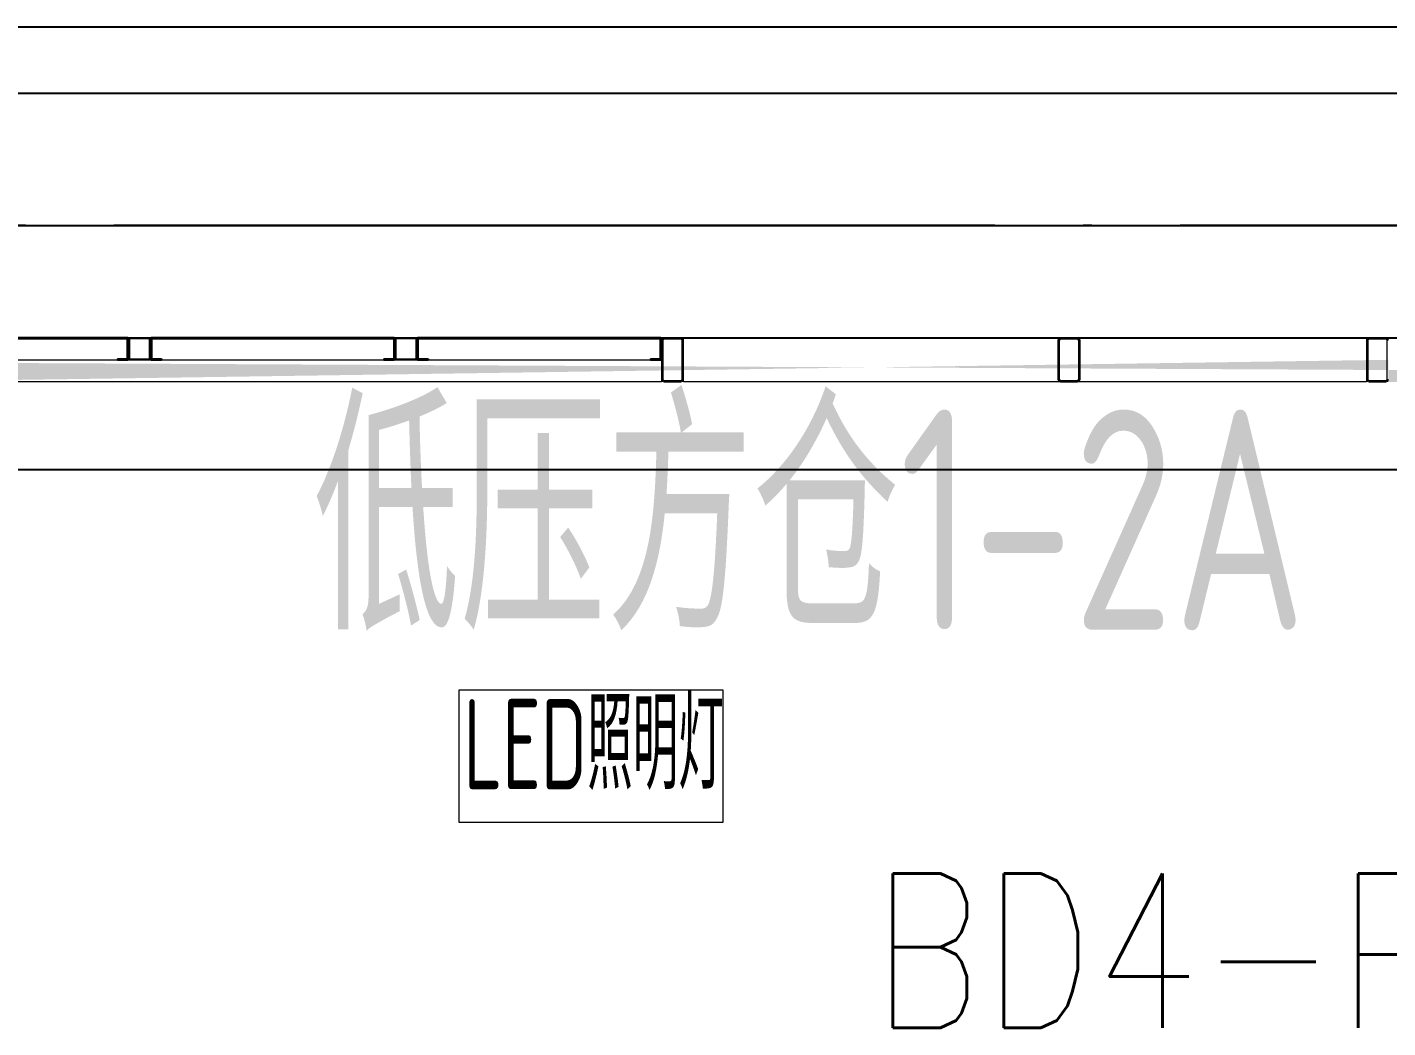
# Model space of a CAD drawing. Extents: x 758840 to 1108724, y -102573 to 143521.
# Drawn here: x 869177 to 872265, y 72116 to 74388 of the extents above; entities that cross this region are included whole.
import ezdxf
from ezdxf.enums import TextEntityAlignment as Align

# ---------------------------------------------------------------- set-up
doc = ezdxf.new("R2010")
doc.units = 0
doc.header["$LTSCALE"] = 1000
doc.header["$MEASUREMENT"] = 0
doc.linetypes.add('DOTE', pattern=[2.42, 2, -0.2, 0.02, -0.2])
for name, color, linetype in [('01-房间正式编号', 1, 'Continuous'), ('01装修-房间名称', 7, 'Continuous'), ('02电气-设备', 255, 'Continuous'), ('02电气-设备基础', 252, 'Continuous'), ('DOTE', 8, 'DOTE'), ('hdt-101供电设计', 6, 'Continuous'), ('WALL-MOVE', 6, 'Continuous')]:
    doc.layers.add(name, color=color, linetype=linetype)
doc.layers.add('细实线', color=3, linetype='Continuous', lineweight=5)
doc.styles.add('Huarun_ziti', font='gbenor.shx', dxfattribs={"width": 0.7, "bigfont": 'gbcbig.shx'})
doc.styles.add('平面图B$0$HZ', font='romans.shx', dxfattribs={"width": 0.8, "bigfont": 'gbcbig.shx'})
doc.styles.add('设计说明', font='tssdeng.shx', dxfattribs={"width": 0.7, "bigfont": 'tssdchn.shx'})

# ---------------------------------------------------------------- blocks, each defined once
blk = doc.blocks.new('BD4-PAL0101-LVPM-03')
at = {"ltscale": 5}
h = blk.add_hatch(dxfattribs=at)
h.set_pattern_fill('隔热材料01', color=8, scale=80, angle=45)
h.set_pattern_definition([(315, (-6393581, 4851832.664), (28.28427125, 28.28427125), [4.0142, -35.9858]), (315, (-6393602.19, 4851811.474), (28.28427125, 28.28427125), [4.0142, -35.9858]), (135, (-6393568.565, 4851806.713), (-28.28427125, -28.28427125), [4.0142, -35.9858]), (135, (-6393576.24, 4851799.04), (-28.28427125, -28.28427125), [4.0142, -35.9858]), (225, (-6393553.707, 4851812.48), (28.28427125, -28.28427125), [40.0194, 0.0194]), (180, (-6393563.022, 4851806.003), (-28.2842, 28.2842), [3.4144, -53.1542]), (161.56505, (-6393538.152, 4851834.288), (-28.284169758, 28.28429741), [2.244, -87.1988]), (161.56505, (-6393566.436, 4851806.003), (-28.284169758, 28.28429741), [2.244, -87.1988]), (198.43495, (-6393530.48, 4851835.707), (-28.28429741, 28.28416976), [4.488, -84.9548]), (198.43495, (-6393558.764, 4851807.422), (-28.28429741, 28.28416976), [4.488, -84.9548]), (108.43495, (-6393543.119, 4851837.835), (-28.28429741, 28.284169758), [21.3712, -68.0716]), (108.43495, (-6393571.403, 4851809.551), (-28.28429741, 28.284169758), [21.3712, -68.0716]), (161.56505, (-6393552.715, 4851860.948), (-28.284169758, 28.28429741), [2.244, -87.1988]), (161.56505, (-6393581, 4851832.664), (-28.284169758, 28.28429741), [2.244, -87.1988]), (180, (-6393583.129, 4851833.374), (-28.2842, 28.2842), [3.4144, -53.1542]), (198.43495, (-6393558.26, 4851861.658), (-28.28429741, 28.28416976), [4.488, -84.9548]), (198.43495, (-6393586.543, 4851833.374), (-28.28429741, 28.28416976), [4.488, -84.9548]), (90, (-6393602.9, 4851813.603), (-28.2842, 28.2842), [3.4144, -53.1542]), (108.43495, (-6393573.905, 4851839.759), (-28.28429741, 28.284169758), [2.244, -87.1988]), (108.43495, (-6393602.19, 4851811.474), (-28.28429741, 28.284169758), [2.244, -87.1988]), (71.56505, (-6393574.615, 4851845.3), (-28.28416976, 28.28429741), [4.488, -84.9548]), (71.56505, (-6393602.9, 4851817.017), (-28.28416976, 28.28429741), [4.488, -84.9548]), (161.56505, (-6393550.793, 4851830.162), (-28.284169758, 28.28429741), [21.3712, -68.0716]), (161.56505, (-6393579.077, 4851801.878), (-28.284169758, 28.28429741), [21.3712, -68.0716]), (90, (-6393575.53, 4851793.496), (-28.2842, 28.2842), [3.4144, -53.1542]), (108.43495, (-6393547.244, 4851825.195), (-28.28429741, 28.284169758), [2.244, -87.1988]), (108.43495, (-6393575.529, 4851796.91), (-28.28429741, 28.284169758), [2.244, -87.1988]), (71.56505, (-6393548.664, 4851817.523), (-28.28416976, 28.28429741), [4.488, -84.9548]), (71.56505, (-6393576.948, 4851789.24), (-28.28416976, 28.28429741), [4.488, -84.9548])])
edge = h.paths.add_edge_path()
edge.add_line((1914731.1, 716073.1), (1914731.1, 716023.1))
edge.add_line((1914741, 716023.1), (1914741, 716073.1))
edge.add_line((1914961.1, 716073.1), (1915777, 716073.1))
edge.add_line((1915777, 716023.1), (1914961.1, 716023.1))
edge.add_line((1915877, 716073.1), (1917641.1, 716073.1))
edge.add_line((1917641.1, 716023.1), (1915877, 716023.1))
edge.add_line((1919291.1, 716073.1), (1924487.1, 716073.1))
edge.add_line((1924487.1, 716023.1), (1919291.1, 716023.1))
edge.add_line((1924587.1, 716073.1), (1928137.1, 716073.1))
edge.add_line((1928137.1, 716023.1), (1924587.1, 716023.1))
edge = h.paths.add_edge_path(flags=17)
edge.add_line((1924487.1, 716073.1), (1924487.1, 716023.1))
edge.add_line((1924587.1, 716023.1), (1924587.1, 716073.1))
edge.add_line((1919291.1, 716023.1), (1919291.1, 716073.1))
edge.add_line((1917641.1, 716073.1), (1917641.1, 716023.1))
edge.add_line((1914961.1, 716023.1), (1914961.1, 716073.1))
edge.add_line((1928137.1, 716073.1), (1928137.1, 716023.1))
at = {"linetype": 'Continuous', "lineweight": 25}
for p, q in [((1916429.5, 716123.1), (1915879.2, 716123.1)), ((1916429.5, 716121.1), (1915879.2, 716121.1)), ((1916429.7, 716075.3), (1916429.7, 716120.9)), ((1916431.7, 716120.9), (1916431.7, 716075.3)), ((1916431.7, 716075.3), (1916431.7, 716120.9)), ((1916481.7, 716120.9), (1916481.7, 716075.3)), ((1916483.7, 716120.9), (1916483.7, 716075.3)), ((1917034.2, 716123.1), (1916483.9, 716123.1)), ((1917034.2, 716121.1), (1916483.9, 716121.1)), ((1917034.4, 716075.3), (1917034.4, 716120.9)), ((1917036.4, 716120.9), (1917036.4, 716075.3)), ((1917036.4, 716075.3), (1917036.4, 716120.9)), ((1917086.4, 716120.9), (1917086.4, 716075.3)), ((1917088.4, 716120.9), (1917088.4, 716075.3)), ((1917638.8, 716123.1), (1917088.6, 716123.1)), ((1917638.8, 716121.1), (1917088.6, 716121.1)), ((1917639, 716075.3), (1917639, 716120.9)), ((1917641, 716120.9), (1917641, 716075.3)), ((1917641, 716075.3), (1917641, 716120.9)), ((1916406.7, 716075.1), (1916406.7, 716073.1)), ((1916406.7, 716075.1), (1916429.5, 716075.1)), ((1916406.7, 716073.1), (1916429.5, 716073.1)), ((1916483.9, 716075.1), (1916506.7, 716075.1)), ((1916483.9, 716073.1), (1916506.7, 716073.1)), ((1916506.7, 716075.1), (1916506.7, 716073.1)), ((1917011.4, 716075.1), (1917011.4, 716073.1)), ((1917011.4, 716075.1), (1917034.2, 716075.1)), ((1917011.4, 716073.1), (1917034.2, 716073.1)), ((1917088.6, 716075.1), (1917111.4, 716075.1)), ((1917088.6, 716073.1), (1917111.4, 716073.1)), ((1917111.4, 716075.1), (1917111.4, 716073.1)), ((1917616, 716075.1), (1917616, 716073.1)), ((1917616, 716075.1), (1917638.8, 716075.1)), ((1917616, 716073.1), (1917638.8, 716073.1))]:
    blk.add_line(p, q, dxfattribs=at)
at = {"lineweight": 15}
for p, q in [((1917691.1, 716123.1), (1919241.1, 716123.1)), ((1917691.1, 716023.1), (1917691.1, 716123.1)), ((1919241.1, 716123.1), (1919241.1, 716023.1)), ((1915877, 716073.1), (1917641.1, 716073.1)), ((1917641.1, 716073.1), (1917641.1, 716023.1)), ((1917641.1, 716023.1), (1915877, 716023.1)), ((1919241.1, 716023.1), (1917691.1, 716023.1))]:
    blk.add_line(p, q, dxfattribs=at)
at = {"linetype": 'Continuous', "lineweight": 25}
for centre, radius, start, end in [((1916429.5, 716120.9), 2.2, 0, 90), ((1916429.5, 716120.9), 0.2, 0, 90), ((1916483.9, 716120.9), 2.2, 90, 180), ((1916483.9, 716120.9), 0.2, 90, 180), ((1917034.2, 716120.9), 2.2, 0, 90), ((1917034.2, 716120.9), 0.2, 0, 90), ((1917088.6, 716120.9), 2.2, 90, 180), ((1917088.6, 716120.9), 0.2, 90, 180), ((1917638.8, 716120.9), 2.2, 0, 90), ((1917638.8, 716120.9), 0.2, 0, 90), ((1916429.5, 716075.3), 0.2, 270, 0), ((1916429.5, 716075.3), 2.2, 270, 0), ((1916483.9, 716075.3), 2.2, 180, 270), ((1916483.9, 716075.3), 0.2, 180, 270), ((1917034.2, 716075.3), 0.2, 270, 0), ((1917034.2, 716075.3), 2.2, 270, 0), ((1917088.6, 716075.3), 2.2, 180, 270), ((1917088.6, 716075.3), 0.2, 180, 270), ((1917638.8, 716075.3), 0.2, 270, 0), ((1917638.8, 716075.3), 2.2, 270, 0)]:
    blk.add_arc(centre, radius, start, end, dxfattribs=at)
at = {"layer": 'hdt-101供电设计', "lineweight": 15}
for p, q in [((1917781.1, 715323.6), (1917181.1, 715323.6)), ((1917181.1, 715323.6), (1917181.1, 715023.6)), ((1917781.1, 715023.6), (1917781.1, 715323.6)), ((1917181.1, 715023.6), (1917781.1, 715023.6))]:
    blk.add_line(p, q, dxfattribs=at)
at = {"layer": '细实线', "lineweight": 15}
for p, q in [((1916431.7, 716119.1), (1916431.7, 716077.1)), ((1916433.7, 716119.1), (1916433.7, 716077.1)), ((1916477.7, 716123.1), (1916435.7, 716123.1)), ((1916477.7, 716121.1), (1916435.7, 716121.1)), ((1916479.7, 716077.1), (1916479.7, 716119.1)), ((1916481.7, 716077.1), (1916481.7, 716119.1)), ((1917036.4, 716119.1), (1917036.4, 716077.1)), ((1917038.4, 716119.1), (1917038.4, 716077.1)), ((1917082.4, 716123.1), (1917040.4, 716123.1)), ((1917082.4, 716121.1), (1917040.4, 716121.1)), ((1917084.4, 716077.1), (1917084.4, 716119.1)), ((1917086.4, 716077.1), (1917086.4, 716119.1)), ((1917641.1, 716117.1), (1917641.1, 716029.1)), ((1917644.1, 716117.1), (1917644.1, 716029.1)), ((1917685.1, 716123.1), (1917647.1, 716123.1)), ((1917685.1, 716120.1), (1917647.1, 716120.1)), ((1917688.1, 716029.1), (1917688.1, 716117.1)), ((1917691.1, 716029.1), (1917691.1, 716117.1)), ((1918541.1, 716117.1), (1918541.1, 716029.1)), ((1918544.1, 716117.1), (1918544.1, 716029.1)), ((1918585.1, 716123.1), (1918547.1, 716123.1)), ((1918585.1, 716120.1), (1918547.1, 716120.1)), ((1918588.1, 716029.1), (1918588.1, 716117.1)), ((1918591.1, 716029.1), (1918591.1, 716117.1)), ((1919241.1, 716117.1), (1919241.1, 716029.1)), ((1919244.1, 716117.1), (1919244.1, 716029.1)), ((1919285.1, 716123.1), (1919247.1, 716123.1)), ((1919285.1, 716120.1), (1919247.1, 716120.1)), ((1919288.1, 716029.1), (1919288.1, 716117.1)), ((1916435.7, 716075.1), (1916477.7, 716075.1)), ((1916435.7, 716073.1), (1916477.7, 716073.1)), ((1917040.4, 716075.1), (1917082.4, 716075.1)), ((1917040.4, 716073.1), (1917082.4, 716073.1)), ((1917647.1, 716026.1), (1917685.1, 716026.1)), ((1917647.1, 716023.1), (1917685.1, 716023.1)), ((1918547.1, 716026.1), (1918585.1, 716026.1)), ((1918547.1, 716023.1), (1918585.1, 716023.1)), ((1919247.1, 716026.1), (1919285.1, 716026.1)), ((1919247.1, 716023.1), (1919285.1, 716023.1))]:
    blk.add_line(p, q, dxfattribs=at)
for centre, radius, start, end in [((1916435.7, 716119.1), 4, 90, 180), ((1916435.7, 716119.1), 2, 90, 180), ((1916477.7, 716119.1), 4, 0, 90), ((1916477.7, 716119.1), 2, 0, 90), ((1917040.4, 716119.1), 4, 90, 180), ((1917040.4, 716119.1), 2, 90, 180), ((1917082.4, 716119.1), 4, 0, 90), ((1917082.4, 716119.1), 2, 0, 90), ((1917647.1, 716117.1), 6, 90, 180), ((1917647.1, 716117.1), 3, 90, 180), ((1917685.1, 716117.1), 6, 0, 90), ((1917685.1, 716117.1), 3, 0, 90), ((1918547.1, 716117.1), 6, 90, 180), ((1918547.1, 716117.1), 3, 90, 180), ((1918585.1, 716117.1), 6, 0, 90), ((1918585.1, 716117.1), 3, 0, 90), ((1919247.1, 716117.1), 6, 90, 180), ((1919247.1, 716117.1), 3, 90, 180), ((1919285.1, 716117.1), 6, 0, 90), ((1919285.1, 716117.1), 3, 0, 90), ((1916435.7, 716077.1), 4, 180, 270), ((1916435.7, 716077.1), 2, 180, 270), ((1916477.7, 716077.1), 4, 270, 0), ((1916477.7, 716077.1), 2, 270, 0), ((1917040.4, 716077.1), 4, 180, 270), ((1917040.4, 716077.1), 2, 180, 270), ((1917082.4, 716077.1), 2, 270, 0), ((1917082.4, 716077.1), 4, 270, 0), ((1917647.1, 716029.1), 6, 180, 270), ((1917647.1, 716029.1), 3, 180, 270), ((1917685.1, 716029.1), 6, 270, 0), ((1917685.1, 716029.1), 3, 270, 0), ((1918547.1, 716029.1), 6, 180, 270), ((1918547.1, 716029.1), 3, 180, 270), ((1918585.1, 716029.1), 6, 270, 0), ((1918585.1, 716029.1), 3, 270, 0), ((1919247.1, 716029.1), 6, 180, 270), ((1919247.1, 716029.1), 3, 180, 270), ((1919285.1, 716029.1), 6, 270, 0), ((1919285.1, 716029.1), 3, 270, 0)]:
    blk.add_arc(centre, radius, start, end, dxfattribs=at)
at = {"layer": 'hdt-101供电设计', "lineweight": 15, "style": 'Huarun_ziti', "width": 0.7}
blk.add_text('LED照明灯', height=204.8, dxfattribs=at).set_placement((1917191.9, 715098.3))

msp = doc.modelspace()

# ---------------------------------------------------------------- linework, layer by layer
at = {"layer": '02电气-设备基础'}
msp.add_lwpolyline([(901460.28, 73382.53), (847360.28, 73382.53), (847360.28, 73682.52), (901460.28, 73682.52)], close=True, dxfattribs=at)
at = {"layer": 'DOTE'}
for p, q in [((771533.02, 73937.52), (914933.02, 73937.52)), ((914933.02, 73937.52), (771533.02, 73937.52)), ((914933.02, 73937.52), (775066.25, 73937.52)), ((775066.25, 73937.52), (914933.02, 73937.52))]:
    msp.add_line(p, q, dxfattribs=at)
at = {"layer": 'WALL-MOVE'}
for p, q in [((874188.02, 74387.5), (866263.48, 74387.5)), ((866263.48, 74237.5), (874263.02, 74237.5))]:
    msp.add_line(p, q, dxfattribs=at)

# ---------------------------------------------------------------- block references
at = {"layer": '02电气-设备'}
msp.add_blockref('BD4-PAL0101-LVPM-03', (-1047025.03, -642440.55), dxfattribs=at)

# ---------------------------------------------------------------- texts
at = {"layer": '01-房间正式编号', "color": 1, "style": '平面图B$0$HZ', "width": 0.8}
msp.add_text('BD4-PAL0101-LVPM-03', height=350, dxfattribs=at).set_placement((873469.34, 72116.41), align=Align.CENTER)
at = {"layer": '01装修-房间名称', "style": '设计说明', "width": 0.7}
msp.add_text('低压方仓1-2A', height=500, dxfattribs=at).set_placement((869826.38, 73019.74))

doc.saveas('drawing.dxf')
